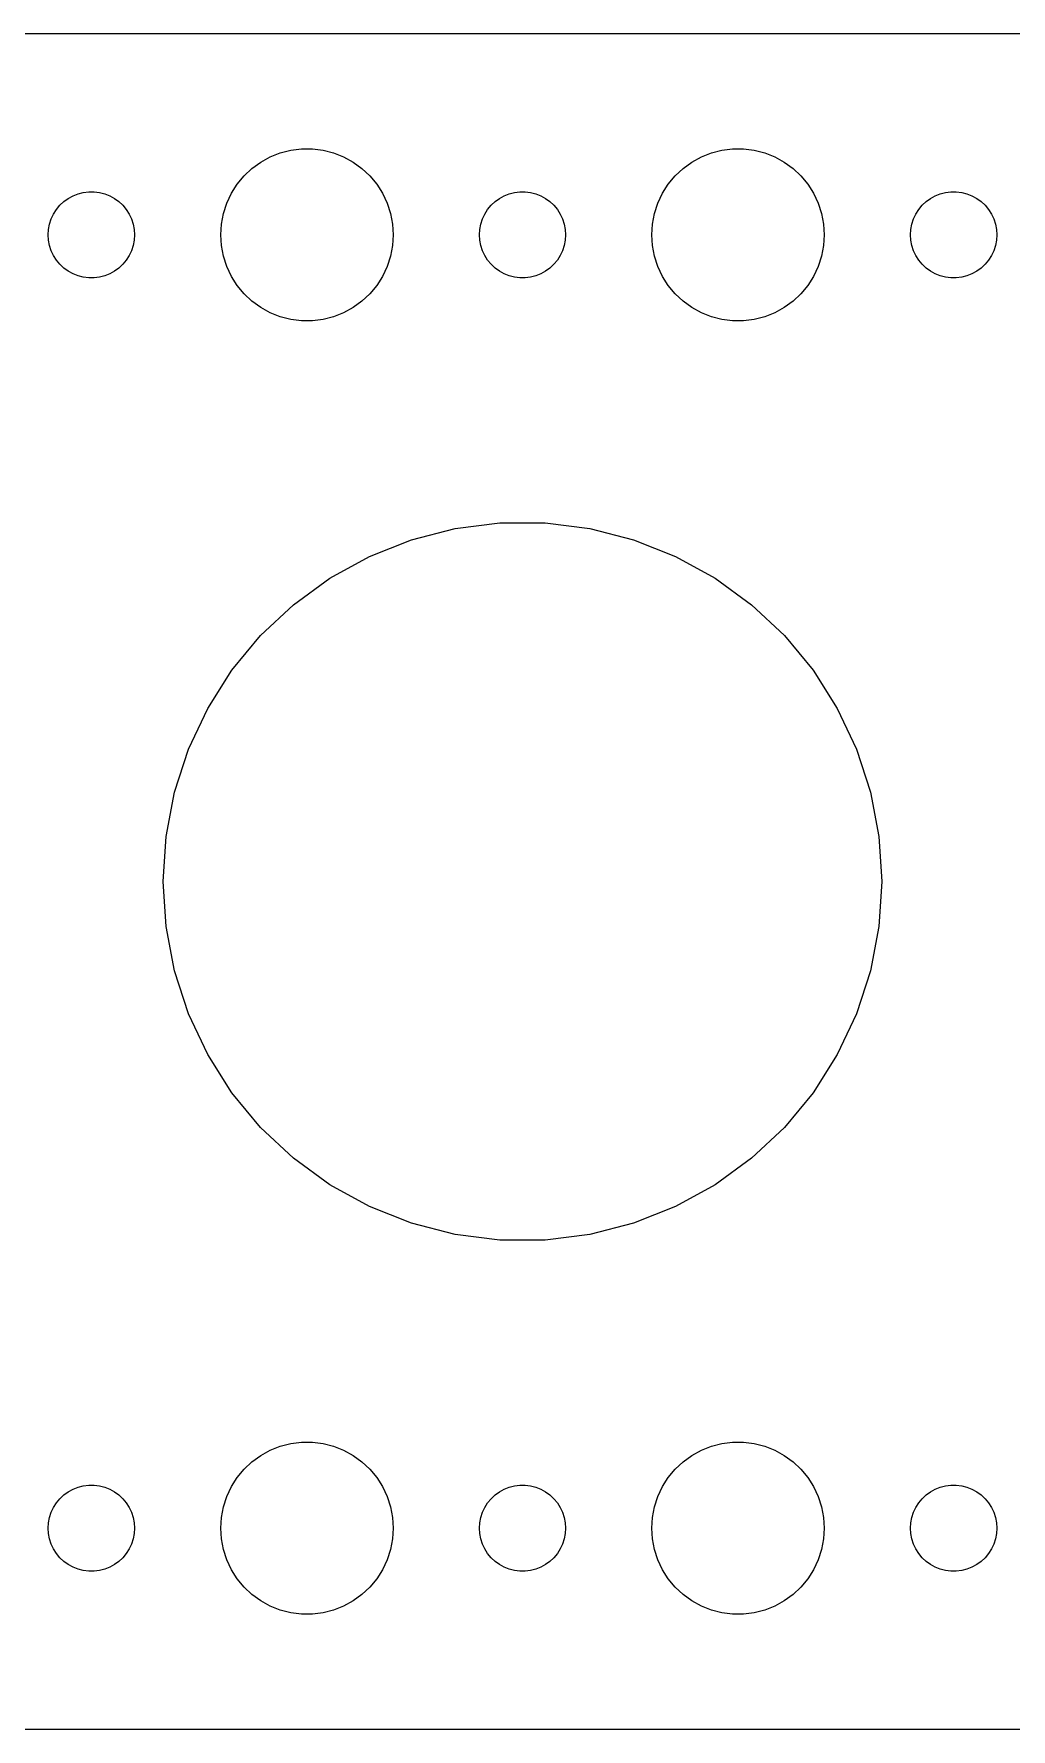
# Model space of a CAD drawing. Header units: metres. Extents: x -90 to 90, y -29 to 29.
# Drawn here: x -47 to -13, y -29.5 to 29.5 of the extents above; entities that cross this region are included whole.
import ezdxf

# ---------------------------------------------------------------- set-up
doc = ezdxf.new("R2010")
doc.units = ezdxf.units.M

msp = doc.modelspace()

# ---------------------------------------------------------------- linework, layer by layer
for p, q in [((84.8139, 29.4901), (-84.8139, 29.4901)), ((-38.427, 25.3532), (-38.0621, 25.4469)), ((-38.0621, 25.4469), (-37.6884, 25.4941)), ((-37.6884, 25.4941), (-37.3116, 25.4941)), ((-37.3116, 25.4941), (-36.9379, 25.4469)), ((-36.9379, 25.4469), (-36.5729, 25.3532)), ((-23.427, 25.3532), (-23.0621, 25.4469)), ((-23.0621, 25.4469), (-22.6884, 25.4941)), ((-22.6884, 25.4941), (-22.3116, 25.4941)), ((-22.3116, 25.4941), (-21.9379, 25.4469)), ((-21.9379, 25.4469), (-21.5729, 25.3532)), ((-39.6869, 24.5536), (-39.4123, 24.8115)), ((-39.4123, 24.8115), (-39.1075, 25.033)), ((-39.1075, 25.033), (-38.7773, 25.2145)), ((-38.7773, 25.2145), (-38.427, 25.3532)), ((-36.5729, 25.3532), (-36.2227, 25.2145)), ((-36.2227, 25.2145), (-35.8925, 25.033)), ((-35.8925, 25.033), (-35.5877, 24.8115)), ((-35.5877, 24.8115), (-35.3131, 24.5536)), ((-24.6869, 24.5536), (-24.4123, 24.8115)), ((-24.4123, 24.8115), (-24.1075, 25.033)), ((-24.1075, 25.033), (-23.7773, 25.2145)), ((-23.7773, 25.2145), (-23.427, 25.3532)), ((-21.5729, 25.3532), (-21.2227, 25.2145)), ((-21.2227, 25.2145), (-20.8925, 25.033)), ((-20.8925, 25.033), (-20.5877, 24.8115)), ((-20.5877, 24.8115), (-20.3131, 24.5536)), ((-40.1289, 23.9453), (-39.927, 24.2634)), ((-39.927, 24.2634), (-39.6869, 24.5536)), ((-35.3131, 24.5536), (-35.0729, 24.2634)), ((-35.0729, 24.2634), (-34.8711, 23.9453)), ((-25.1289, 23.9453), (-24.927, 24.2634)), ((-24.927, 24.2634), (-24.6869, 24.5536)), ((-20.3131, 24.5536), (-20.0729, 24.2634)), ((-20.0729, 24.2634), (-19.8711, 23.9453)), ((-46.0934, 23.5268), (-45.9561, 23.6558)), ((-45.9561, 23.6558), (-45.8037, 23.7665)), ((-45.8037, 23.7665), (-45.6387, 23.8572)), ((-45.6387, 23.8572), (-45.4635, 23.9266)), ((-45.4635, 23.9266), (-45.2811, 23.9734)), ((-45.2811, 23.9734), (-45.0942, 23.997)), ((-45.0942, 23.997), (-44.9058, 23.997)), ((-44.9058, 23.997), (-44.7189, 23.9734)), ((-44.7189, 23.9734), (-44.5365, 23.9266)), ((-44.5365, 23.9266), (-44.3613, 23.8572)), ((-44.3613, 23.8572), (-44.1963, 23.7665)), ((-44.1963, 23.7665), (-44.0439, 23.6558)), ((-44.0439, 23.6558), (-43.9065, 23.5268)), ((-40.4057, 23.2461), (-40.2893, 23.6044)), ((-40.2893, 23.6044), (-40.1289, 23.9453)), ((-34.8711, 23.9453), (-34.7107, 23.6044)), ((-34.7107, 23.6044), (-34.5942, 23.2461)), ((-31.0934, 23.5268), (-30.9561, 23.6558)), ((-30.9561, 23.6558), (-30.8037, 23.7665)), ((-30.8037, 23.7665), (-30.6387, 23.8572)), ((-30.6387, 23.8572), (-30.4635, 23.9266)), ((-30.4635, 23.9266), (-30.2811, 23.9734)), ((-30.2811, 23.9734), (-30.0942, 23.997)), ((-30.0942, 23.997), (-29.9058, 23.997)), ((-29.9058, 23.997), (-29.7189, 23.9734)), ((-29.7189, 23.9734), (-29.5365, 23.9266)), ((-29.5365, 23.9266), (-29.3613, 23.8572)), ((-29.3613, 23.8572), (-29.1963, 23.7665)), ((-29.1963, 23.7665), (-29.0439, 23.6558)), ((-29.0439, 23.6558), (-28.9065, 23.5268)), ((-25.4057, 23.2461), (-25.2893, 23.6044)), ((-25.2893, 23.6044), (-25.1289, 23.9453)), ((-19.8711, 23.9453), (-19.7107, 23.6044)), ((-19.7107, 23.6044), (-19.5942, 23.2461)), ((-16.0934, 23.5268), (-15.9561, 23.6558)), ((-15.9561, 23.6558), (-15.8037, 23.7665)), ((-15.8037, 23.7665), (-15.6387, 23.8572)), ((-15.6387, 23.8572), (-15.4635, 23.9266)), ((-15.4635, 23.9266), (-15.2811, 23.9734)), ((-15.2811, 23.9734), (-15.0942, 23.997)), ((-15.0942, 23.997), (-14.9058, 23.997)), ((-14.9058, 23.997), (-14.7189, 23.9734)), ((-14.7189, 23.9734), (-14.5365, 23.9266)), ((-14.5365, 23.9266), (-14.3613, 23.8572)), ((-14.3613, 23.8572), (-14.1963, 23.7665)), ((-14.1963, 23.7665), (-14.0439, 23.6558)), ((-14.0439, 23.6558), (-13.9065, 23.5268)), ((-46.4529, 22.873), (-46.3947, 23.0522)), ((-46.3947, 23.0522), (-46.3145, 23.2226)), ((-46.3145, 23.2226), (-46.2135, 23.3817)), ((-46.2135, 23.3817), (-46.0934, 23.5268)), ((-43.9065, 23.5268), (-43.7865, 23.3817)), ((-43.7865, 23.3817), (-43.6855, 23.2226)), ((-43.6855, 23.2226), (-43.6053, 23.0522)), ((-43.6053, 23.0522), (-43.5471, 22.873)), ((-40.4763, 22.876), (-40.4057, 23.2461)), ((-34.5942, 23.2461), (-34.5237, 22.876)), ((-31.4529, 22.873), (-31.3947, 23.0522)), ((-31.3947, 23.0522), (-31.3145, 23.2226)), ((-31.3145, 23.2226), (-31.2135, 23.3817)), ((-31.2135, 23.3817), (-31.0934, 23.5268)), ((-28.9065, 23.5268), (-28.7865, 23.3817)), ((-28.7865, 23.3817), (-28.6855, 23.2226)), ((-28.6855, 23.2226), (-28.6053, 23.0522)), ((-28.6053, 23.0522), (-28.5471, 22.873)), ((-25.4763, 22.876), (-25.4057, 23.2461)), ((-19.5942, 23.2461), (-19.5237, 22.876)), ((-16.4529, 22.873), (-16.3947, 23.0522)), ((-16.3947, 23.0522), (-16.3145, 23.2226)), ((-16.3145, 23.2226), (-16.2135, 23.3817)), ((-16.2135, 23.3817), (-16.0934, 23.5268)), ((-13.9065, 23.5268), (-13.7865, 23.3817)), ((-13.7865, 23.3817), (-13.6855, 23.2226)), ((-13.6855, 23.2226), (-13.6053, 23.0522)), ((-13.6053, 23.0522), (-13.5471, 22.873)), ((-46.5, 22.5), (-46.4882, 22.688)), ((-46.4882, 22.312), (-46.5, 22.5)), ((-46.4882, 22.688), (-46.4529, 22.873)), ((-43.5471, 22.873), (-43.5118, 22.688)), ((-43.5118, 22.688), (-43.5, 22.5)), ((-43.5, 22.5), (-43.5118, 22.312)), ((-40.5, 22.5), (-40.4763, 22.876)), ((-40.4763, 22.124), (-40.5, 22.5)), ((-34.5237, 22.876), (-34.5, 22.5)), ((-34.5, 22.5), (-34.5237, 22.124)), ((-31.5, 22.5), (-31.4882, 22.688)), ((-31.4882, 22.312), (-31.5, 22.5)), ((-31.4882, 22.688), (-31.4529, 22.873)), ((-28.5471, 22.873), (-28.5118, 22.688)), ((-28.5118, 22.688), (-28.5, 22.5)), ((-28.5, 22.5), (-28.5118, 22.312)), ((-25.5, 22.5), (-25.4763, 22.876)), ((-25.4763, 22.124), (-25.5, 22.5)), ((-19.5237, 22.876), (-19.5, 22.5)), ((-19.5, 22.5), (-19.5237, 22.124)), ((-16.5, 22.5), (-16.4882, 22.688)), ((-16.4882, 22.312), (-16.5, 22.5)), ((-16.4882, 22.688), (-16.4529, 22.873)), ((-13.5471, 22.873), (-13.5118, 22.688)), ((-13.5118, 22.688), (-13.5, 22.5)), ((-13.5, 22.5), (-13.5118, 22.312)), ((-46.4529, 22.127), (-46.4882, 22.312)), ((-46.3947, 21.9478), (-46.4529, 22.127)), ((-46.3145, 21.7774), (-46.3947, 21.9478)), ((-43.6053, 21.9478), (-43.6855, 21.7774)), ((-43.5471, 22.127), (-43.6053, 21.9478)), ((-43.5118, 22.312), (-43.5471, 22.127)), ((-40.4057, 21.7539), (-40.4763, 22.124)), ((-34.5237, 22.124), (-34.5942, 21.7539)), ((-31.4529, 22.127), (-31.4882, 22.312)), ((-31.3947, 21.9478), (-31.4529, 22.127)), ((-31.3145, 21.7774), (-31.3947, 21.9478)), ((-28.6053, 21.9478), (-28.6855, 21.7774)), ((-28.5471, 22.127), (-28.6053, 21.9478)), ((-28.5118, 22.312), (-28.5471, 22.127)), ((-25.4057, 21.7539), (-25.4763, 22.124)), ((-19.5237, 22.124), (-19.5942, 21.7539)), ((-16.4529, 22.127), (-16.4882, 22.312)), ((-16.3947, 21.9478), (-16.4529, 22.127)), ((-16.3145, 21.7774), (-16.3947, 21.9478)), ((-13.6053, 21.9478), (-13.6855, 21.7774)), ((-13.5471, 22.127), (-13.6053, 21.9478)), ((-13.5118, 22.312), (-13.5471, 22.127)), ((-46.2135, 21.6183), (-46.3145, 21.7774)), ((-46.0934, 21.4732), (-46.2135, 21.6183)), ((-45.9561, 21.3442), (-46.0934, 21.4732)), ((-45.8037, 21.2335), (-45.9561, 21.3442)), ((-45.6387, 21.1427), (-45.8037, 21.2335)), ((-44.1963, 21.2335), (-44.3613, 21.1427)), ((-44.0439, 21.3442), (-44.1963, 21.2335)), ((-43.9065, 21.4732), (-44.0439, 21.3442)), ((-43.7865, 21.6183), (-43.9065, 21.4732)), ((-43.6855, 21.7774), (-43.7865, 21.6183)), ((-40.2893, 21.3956), (-40.4057, 21.7539)), ((-40.1289, 21.0547), (-40.2893, 21.3956)), ((-34.7107, 21.3956), (-34.8711, 21.0547)), ((-34.5942, 21.7539), (-34.7107, 21.3956)), ((-31.2135, 21.6183), (-31.3145, 21.7774)), ((-31.0934, 21.4732), (-31.2135, 21.6183)), ((-30.9561, 21.3442), (-31.0934, 21.4732)), ((-30.8037, 21.2335), (-30.9561, 21.3442)), ((-30.6387, 21.1427), (-30.8037, 21.2335)), ((-29.1963, 21.2335), (-29.3613, 21.1427)), ((-29.0439, 21.3442), (-29.1963, 21.2335)), ((-28.9065, 21.4732), (-29.0439, 21.3442)), ((-28.7865, 21.6183), (-28.9065, 21.4732)), ((-28.6855, 21.7774), (-28.7865, 21.6183)), ((-25.2893, 21.3956), (-25.4057, 21.7539)), ((-25.1289, 21.0547), (-25.2893, 21.3956)), ((-19.7107, 21.3956), (-19.8711, 21.0547)), ((-19.5942, 21.7539), (-19.7107, 21.3956)), ((-16.2135, 21.6183), (-16.3145, 21.7774)), ((-16.0934, 21.4732), (-16.2135, 21.6183)), ((-15.9561, 21.3442), (-16.0934, 21.4732)), ((-15.8037, 21.2335), (-15.9561, 21.3442)), ((-15.6387, 21.1427), (-15.8037, 21.2335)), ((-14.1963, 21.2335), (-14.3613, 21.1427)), ((-14.0439, 21.3442), (-14.1963, 21.2335)), ((-13.9065, 21.4732), (-14.0439, 21.3442)), ((-13.7865, 21.6183), (-13.9065, 21.4732)), ((-13.6855, 21.7774), (-13.7865, 21.6183)), ((-45.4635, 21.0734), (-45.6387, 21.1427)), ((-45.2811, 21.0266), (-45.4635, 21.0734)), ((-45.0942, 21.003), (-45.2811, 21.0266)), ((-44.9058, 21.003), (-45.0942, 21.003)), ((-44.7189, 21.0266), (-44.9058, 21.003)), ((-44.5365, 21.0734), (-44.7189, 21.0266)), ((-44.3613, 21.1427), (-44.5365, 21.0734)), ((-39.927, 20.7366), (-40.1289, 21.0547)), ((-39.6869, 20.4464), (-39.927, 20.7366)), ((-35.0729, 20.7366), (-35.3131, 20.4464)), ((-34.8711, 21.0547), (-35.0729, 20.7366)), ((-30.4635, 21.0734), (-30.6387, 21.1427)), ((-30.2811, 21.0266), (-30.4635, 21.0734)), ((-30.0942, 21.003), (-30.2811, 21.0266)), ((-29.9058, 21.003), (-30.0942, 21.003)), ((-29.7189, 21.0266), (-29.9058, 21.003)), ((-29.5365, 21.0734), (-29.7189, 21.0266)), ((-29.3613, 21.1427), (-29.5365, 21.0734)), ((-24.927, 20.7366), (-25.1289, 21.0547)), ((-24.6869, 20.4464), (-24.927, 20.7366)), ((-20.0729, 20.7366), (-20.3131, 20.4464)), ((-19.8711, 21.0547), (-20.0729, 20.7366)), ((-15.4635, 21.0734), (-15.6387, 21.1427)), ((-15.2811, 21.0266), (-15.4635, 21.0734)), ((-15.0942, 21.003), (-15.2811, 21.0266)), ((-14.9058, 21.003), (-15.0942, 21.003)), ((-14.7189, 21.0266), (-14.9058, 21.003)), ((-14.5365, 21.0734), (-14.7189, 21.0266)), ((-14.3613, 21.1427), (-14.5365, 21.0734)), ((-39.4123, 20.1884), (-39.6869, 20.4464)), ((-39.1075, 19.967), (-39.4123, 20.1884)), ((-35.5877, 20.1884), (-35.8925, 19.967)), ((-35.3131, 20.4464), (-35.5877, 20.1884)), ((-24.4123, 20.1884), (-24.6869, 20.4464)), ((-24.1075, 19.967), (-24.4123, 20.1884)), ((-20.5877, 20.1884), (-20.8925, 19.967)), ((-20.3131, 20.4464), (-20.5877, 20.1884)), ((-38.7773, 19.7855), (-39.1075, 19.967)), ((-38.427, 19.6468), (-38.7773, 19.7855)), ((-38.0621, 19.5531), (-38.427, 19.6468)), ((-37.6884, 19.5059), (-38.0621, 19.5531)), ((-37.3116, 19.5059), (-37.6884, 19.5059)), ((-36.9379, 19.5531), (-37.3116, 19.5059)), ((-36.5729, 19.6468), (-36.9379, 19.5531)), ((-36.2227, 19.7855), (-36.5729, 19.6468)), ((-35.8925, 19.967), (-36.2227, 19.7855)), ((-23.7773, 19.7855), (-24.1075, 19.967)), ((-23.427, 19.6468), (-23.7773, 19.7855)), ((-23.0621, 19.5531), (-23.427, 19.6468)), ((-22.6884, 19.5059), (-23.0621, 19.5531)), ((-22.3116, 19.5059), (-22.6884, 19.5059)), ((-21.9379, 19.5531), (-22.3116, 19.5059)), ((-21.5729, 19.6468), (-21.9379, 19.5531)), ((-21.2227, 19.7855), (-21.5729, 19.6468)), ((-20.8925, 19.967), (-21.2227, 19.7855)), ((-32.3423, 12.2786), (-30.7849, 12.4753)), ((-30.7849, 12.4753), (-29.2151, 12.4753)), ((-29.2151, 12.4753), (-27.6577, 12.2786)), ((-35.3222, 11.3103), (-33.8627, 11.8882)), ((-33.8627, 11.8882), (-32.3423, 12.2786)), ((-27.6577, 12.2786), (-26.1373, 11.8882)), ((-26.1373, 11.8882), (-24.6777, 11.3103)), ((-36.6978, 10.5541), (-35.3222, 11.3103)), ((-24.6777, 11.3103), (-23.3022, 10.5541)), ((-37.9678, 9.63141), (-36.6978, 10.5541)), ((-23.3022, 10.5541), (-22.0322, 9.63141)), ((-39.1121, 8.55682), (-37.9678, 9.63141)), ((-22.0322, 9.63141), (-20.8879, 8.55682)), ((-40.1127, 7.34731), (-39.1121, 8.55682)), ((-20.8879, 8.55682), (-19.8873, 7.34731)), ((-40.9538, 6.02191), (-40.1127, 7.34731)), ((-19.8873, 7.34731), (-19.0462, 6.02191)), ((-41.6222, 4.60155), (-40.9538, 6.02191)), ((-19.0462, 6.02191), (-18.3778, 4.60155)), ((-42.1073, 3.10861), (-41.6222, 4.60155)), ((-18.3778, 4.60155), (-17.8927, 3.10861)), ((-42.4014, 1.56665), (-42.1073, 3.10861)), ((-17.8927, 3.10861), (-17.5986, 1.56665)), ((-42.5, 0), (-42.4014, 1.56665)), ((-17.5986, 1.56665), (-17.5, 0)), ((-42.4014, -1.56665), (-42.5, 0)), ((-17.5, 0), (-17.5986, -1.56665)), ((-42.1073, -3.10861), (-42.4014, -1.56665)), ((-17.5986, -1.56665), (-17.8927, -3.10861)), ((-41.6222, -4.60155), (-42.1073, -3.10861)), ((-17.8927, -3.10861), (-18.3778, -4.60155)), ((-40.9538, -6.02191), (-41.6222, -4.60155)), ((-18.3778, -4.60155), (-19.0462, -6.02191)), ((-40.1127, -7.34731), (-40.9538, -6.02191)), ((-19.0462, -6.02191), (-19.8873, -7.34731)), ((-39.1121, -8.55682), (-40.1127, -7.34731)), ((-19.8873, -7.34731), (-20.8879, -8.55682)), ((-37.9678, -9.63141), (-39.1121, -8.55682)), ((-20.8879, -8.55682), (-22.0322, -9.63141)), ((-36.6978, -10.5541), (-37.9678, -9.63141)), ((-22.0322, -9.63141), (-23.3022, -10.5541)), ((-35.3222, -11.3103), (-36.6978, -10.5541)), ((-23.3022, -10.5541), (-24.6777, -11.3103)), ((-33.8627, -11.8882), (-35.3222, -11.3103)), ((-24.6777, -11.3103), (-26.1373, -11.8882)), ((-32.3423, -12.2786), (-33.8627, -11.8882)), ((-30.7849, -12.4753), (-32.3423, -12.2786)), ((-27.6577, -12.2786), (-29.2151, -12.4753)), ((-26.1373, -11.8882), (-27.6577, -12.2786)), ((-29.2151, -12.4753), (-30.7849, -12.4753)), ((-39.4123, -20.1884), (-39.1075, -19.967)), ((-39.1075, -19.967), (-38.7773, -19.7855)), ((-38.7773, -19.7855), (-38.427, -19.6468)), ((-38.427, -19.6468), (-38.0621, -19.5531)), ((-38.0621, -19.5531), (-37.6884, -19.5059)), ((-37.6884, -19.5059), (-37.3116, -19.5059)), ((-37.3116, -19.5059), (-36.9379, -19.5531)), ((-36.9379, -19.5531), (-36.5729, -19.6468)), ((-36.5729, -19.6468), (-36.2227, -19.7855)), ((-36.2227, -19.7855), (-35.8925, -19.967)), ((-35.8925, -19.967), (-35.5877, -20.1884)), ((-24.4123, -20.1884), (-24.1075, -19.967)), ((-24.1075, -19.967), (-23.7773, -19.7855)), ((-23.7773, -19.7855), (-23.427, -19.6468)), ((-23.427, -19.6468), (-23.0621, -19.5531)), ((-23.0621, -19.5531), (-22.6884, -19.5059)), ((-22.6884, -19.5059), (-22.3116, -19.5059)), ((-22.3116, -19.5059), (-21.9379, -19.5531)), ((-21.9379, -19.5531), (-21.5729, -19.6468)), ((-21.5729, -19.6468), (-21.2227, -19.7855)), ((-21.2227, -19.7855), (-20.8925, -19.967)), ((-20.8925, -19.967), (-20.5877, -20.1884)), ((-39.927, -20.7366), (-39.6869, -20.4464)), ((-39.6869, -20.4464), (-39.4123, -20.1884)), ((-35.5877, -20.1884), (-35.3131, -20.4464)), ((-35.3131, -20.4464), (-35.0729, -20.7366)), ((-24.927, -20.7366), (-24.6869, -20.4464)), ((-24.6869, -20.4464), (-24.4123, -20.1884)), ((-20.5877, -20.1884), (-20.3131, -20.4464)), ((-20.3131, -20.4464), (-20.0729, -20.7366)), ((-45.8037, -21.2335), (-45.6387, -21.1427)), ((-45.6387, -21.1427), (-45.4635, -21.0734)), ((-45.4635, -21.0734), (-45.2811, -21.0266)), ((-45.2811, -21.0266), (-45.0942, -21.003)), ((-45.0942, -21.003), (-44.9058, -21.003)), ((-44.9058, -21.003), (-44.7189, -21.0266)), ((-44.7189, -21.0266), (-44.5365, -21.0734)), ((-44.5365, -21.0734), (-44.3613, -21.1427)), ((-44.3613, -21.1427), (-44.1963, -21.2335)), ((-40.2893, -21.3956), (-40.1289, -21.0547)), ((-40.1289, -21.0547), (-39.927, -20.7366)), ((-35.0729, -20.7366), (-34.8711, -21.0547)), ((-34.8711, -21.0547), (-34.7107, -21.3956)), ((-30.8037, -21.2335), (-30.6387, -21.1427)), ((-30.6387, -21.1427), (-30.4635, -21.0734)), ((-30.4635, -21.0734), (-30.2811, -21.0266)), ((-30.2811, -21.0266), (-30.0942, -21.003)), ((-30.0942, -21.003), (-29.9058, -21.003)), ((-29.9058, -21.003), (-29.7189, -21.0266)), ((-29.7189, -21.0266), (-29.5365, -21.0734)), ((-29.5365, -21.0734), (-29.3613, -21.1427)), ((-29.3613, -21.1427), (-29.1963, -21.2335)), ((-25.2893, -21.3956), (-25.1289, -21.0547)), ((-25.1289, -21.0547), (-24.927, -20.7366)), ((-20.0729, -20.7366), (-19.8711, -21.0547)), ((-19.8711, -21.0547), (-19.7107, -21.3956)), ((-15.8037, -21.2335), (-15.6387, -21.1427)), ((-15.6387, -21.1427), (-15.4635, -21.0734)), ((-15.4635, -21.0734), (-15.2811, -21.0266)), ((-15.2811, -21.0266), (-15.0942, -21.003)), ((-15.0942, -21.003), (-14.9058, -21.003)), ((-14.9058, -21.003), (-14.7189, -21.0266)), ((-14.7189, -21.0266), (-14.5365, -21.0734)), ((-14.5365, -21.0734), (-14.3613, -21.1427)), ((-14.3613, -21.1427), (-14.1963, -21.2335)), ((-46.3947, -21.9478), (-46.3145, -21.7774)), ((-46.3145, -21.7774), (-46.2135, -21.6183)), ((-46.2135, -21.6183), (-46.0934, -21.4732)), ((-46.0934, -21.4732), (-45.9561, -21.3442)), ((-45.9561, -21.3442), (-45.8037, -21.2335)), ((-44.1963, -21.2335), (-44.0439, -21.3442)), ((-44.0439, -21.3442), (-43.9065, -21.4732)), ((-43.9065, -21.4732), (-43.7865, -21.6183)), ((-43.7865, -21.6183), (-43.6855, -21.7774)), ((-43.6855, -21.7774), (-43.6053, -21.9478)), ((-40.4763, -22.124), (-40.4057, -21.7539)), ((-40.4057, -21.7539), (-40.2893, -21.3956)), ((-34.7107, -21.3956), (-34.5942, -21.7539)), ((-34.5942, -21.7539), (-34.5237, -22.124)), ((-31.3947, -21.9478), (-31.3145, -21.7774)), ((-31.3145, -21.7774), (-31.2135, -21.6183)), ((-31.2135, -21.6183), (-31.0934, -21.4732)), ((-31.0934, -21.4732), (-30.9561, -21.3442)), ((-30.9561, -21.3442), (-30.8037, -21.2335)), ((-29.1963, -21.2335), (-29.0439, -21.3442)), ((-29.0439, -21.3442), (-28.9065, -21.4732)), ((-28.9065, -21.4732), (-28.7865, -21.6183)), ((-28.7865, -21.6183), (-28.6855, -21.7774)), ((-28.6855, -21.7774), (-28.6053, -21.9478)), ((-25.4763, -22.124), (-25.4057, -21.7539)), ((-25.4057, -21.7539), (-25.2893, -21.3956)), ((-19.7107, -21.3956), (-19.5942, -21.7539)), ((-19.5942, -21.7539), (-19.5237, -22.124)), ((-16.3947, -21.9478), (-16.3145, -21.7774)), ((-16.3145, -21.7774), (-16.2135, -21.6183)), ((-16.2135, -21.6183), (-16.0934, -21.4732)), ((-16.0934, -21.4732), (-15.9561, -21.3442)), ((-15.9561, -21.3442), (-15.8037, -21.2335)), ((-14.1963, -21.2335), (-14.0439, -21.3442)), ((-14.0439, -21.3442), (-13.9065, -21.4732)), ((-13.9065, -21.4732), (-13.7865, -21.6183)), ((-13.7865, -21.6183), (-13.6855, -21.7774)), ((-13.6855, -21.7774), (-13.6053, -21.9478)), ((-46.5, -22.5), (-46.4882, -22.312)), ((-46.4882, -22.312), (-46.4529, -22.127)), ((-46.4529, -22.127), (-46.3947, -21.9478)), ((-43.6053, -21.9478), (-43.5471, -22.127)), ((-43.5471, -22.127), (-43.5118, -22.312)), ((-43.5118, -22.312), (-43.5, -22.5)), ((-40.5, -22.5), (-40.4763, -22.124)), ((-34.5237, -22.124), (-34.5, -22.5)), ((-31.5, -22.5), (-31.4882, -22.312)), ((-31.4882, -22.312), (-31.4529, -22.127)), ((-31.4529, -22.127), (-31.3947, -21.9478)), ((-28.6053, -21.9478), (-28.5471, -22.127)), ((-28.5471, -22.127), (-28.5118, -22.312)), ((-28.5118, -22.312), (-28.5, -22.5)), ((-25.5, -22.5), (-25.4763, -22.124)), ((-19.5237, -22.124), (-19.5, -22.5)), ((-16.5, -22.5), (-16.4882, -22.312)), ((-16.4882, -22.312), (-16.4529, -22.127)), ((-16.4529, -22.127), (-16.3947, -21.9478)), ((-13.6053, -21.9478), (-13.5471, -22.127)), ((-13.5471, -22.127), (-13.5118, -22.312)), ((-13.5118, -22.312), (-13.5, -22.5)), ((-46.4882, -22.688), (-46.5, -22.5)), ((-46.4529, -22.873), (-46.4882, -22.688)), ((-46.3947, -23.0522), (-46.4529, -22.873)), ((-43.5471, -22.873), (-43.6053, -23.0522)), ((-43.5118, -22.688), (-43.5471, -22.873)), ((-43.5, -22.5), (-43.5118, -22.688)), ((-40.4763, -22.876), (-40.5, -22.5)), ((-40.4057, -23.2461), (-40.4763, -22.876)), ((-34.5237, -22.876), (-34.5942, -23.2461)), ((-34.5, -22.5), (-34.5237, -22.876)), ((-31.4882, -22.688), (-31.5, -22.5)), ((-31.4529, -22.873), (-31.4882, -22.688)), ((-31.3947, -23.0522), (-31.4529, -22.873)), ((-28.5471, -22.873), (-28.6053, -23.0522)), ((-28.5118, -22.688), (-28.5471, -22.873)), ((-28.5, -22.5), (-28.5118, -22.688)), ((-25.4763, -22.876), (-25.5, -22.5)), ((-25.4057, -23.2461), (-25.4763, -22.876)), ((-19.5237, -22.876), (-19.5942, -23.2461)), ((-19.5, -22.5), (-19.5237, -22.876)), ((-16.4882, -22.688), (-16.5, -22.5)), ((-16.4529, -22.873), (-16.4882, -22.688)), ((-16.3947, -23.0522), (-16.4529, -22.873)), ((-13.5471, -22.873), (-13.6053, -23.0522)), ((-13.5118, -22.688), (-13.5471, -22.873)), ((-13.5, -22.5), (-13.5118, -22.688)), ((-46.3145, -23.2226), (-46.3947, -23.0522)), ((-46.2135, -23.3817), (-46.3145, -23.2226)), ((-46.0934, -23.5268), (-46.2135, -23.3817)), ((-45.9561, -23.6558), (-46.0934, -23.5268)), ((-43.9065, -23.5268), (-44.0439, -23.6558)), ((-43.7865, -23.3817), (-43.9065, -23.5268)), ((-43.6855, -23.2226), (-43.7865, -23.3817)), ((-43.6053, -23.0522), (-43.6855, -23.2226)), ((-40.2893, -23.6044), (-40.4057, -23.2461)), ((-34.5942, -23.2461), (-34.7107, -23.6044)), ((-31.3145, -23.2226), (-31.3947, -23.0522)), ((-31.2135, -23.3817), (-31.3145, -23.2226)), ((-31.0934, -23.5268), (-31.2135, -23.3817)), ((-30.9561, -23.6558), (-31.0934, -23.5268)), ((-28.9065, -23.5268), (-29.0439, -23.6558)), ((-28.7865, -23.3817), (-28.9065, -23.5268)), ((-28.6855, -23.2226), (-28.7865, -23.3817)), ((-28.6053, -23.0522), (-28.6855, -23.2226)), ((-25.2893, -23.6044), (-25.4057, -23.2461)), ((-19.5942, -23.2461), (-19.7107, -23.6044)), ((-16.3145, -23.2226), (-16.3947, -23.0522)), ((-16.2135, -23.3817), (-16.3145, -23.2226)), ((-16.0934, -23.5268), (-16.2135, -23.3817)), ((-15.9561, -23.6558), (-16.0934, -23.5268)), ((-13.9065, -23.5268), (-14.0439, -23.6558)), ((-13.7865, -23.3817), (-13.9065, -23.5268)), ((-13.6855, -23.2226), (-13.7865, -23.3817)), ((-13.6053, -23.0522), (-13.6855, -23.2226)), ((-45.8037, -23.7665), (-45.9561, -23.6558)), ((-45.6387, -23.8572), (-45.8037, -23.7665)), ((-45.4635, -23.9266), (-45.6387, -23.8572)), ((-45.2811, -23.9734), (-45.4635, -23.9266)), ((-45.0942, -23.997), (-45.2811, -23.9734)), ((-44.9058, -23.997), (-45.0942, -23.997)), ((-44.7189, -23.9734), (-44.9058, -23.997)), ((-44.5365, -23.9266), (-44.7189, -23.9734)), ((-44.3613, -23.8572), (-44.5365, -23.9266)), ((-44.1963, -23.7665), (-44.3613, -23.8572)), ((-44.0439, -23.6558), (-44.1963, -23.7665)), ((-40.1289, -23.9453), (-40.2893, -23.6044)), ((-39.927, -24.2634), (-40.1289, -23.9453)), ((-34.8711, -23.9453), (-35.0729, -24.2634)), ((-34.7107, -23.6044), (-34.8711, -23.9453)), ((-30.8037, -23.7665), (-30.9561, -23.6558)), ((-30.6387, -23.8572), (-30.8037, -23.7665)), ((-30.4635, -23.9266), (-30.6387, -23.8572)), ((-30.2811, -23.9734), (-30.4635, -23.9266)), ((-30.0942, -23.997), (-30.2811, -23.9734)), ((-29.9058, -23.997), (-30.0942, -23.997)), ((-29.7189, -23.9734), (-29.9058, -23.997)), ((-29.5365, -23.9266), (-29.7189, -23.9734)), ((-29.3613, -23.8572), (-29.5365, -23.9266)), ((-29.1963, -23.7665), (-29.3613, -23.8572)), ((-29.0439, -23.6558), (-29.1963, -23.7665)), ((-25.1289, -23.9453), (-25.2893, -23.6044)), ((-24.927, -24.2634), (-25.1289, -23.9453)), ((-19.8711, -23.9453), (-20.0729, -24.2634)), ((-19.7107, -23.6044), (-19.8711, -23.9453)), ((-15.8037, -23.7665), (-15.9561, -23.6558)), ((-15.6387, -23.8572), (-15.8037, -23.7665)), ((-15.4635, -23.9266), (-15.6387, -23.8572)), ((-15.2811, -23.9734), (-15.4635, -23.9266)), ((-15.0942, -23.997), (-15.2811, -23.9734)), ((-14.9058, -23.997), (-15.0942, -23.997)), ((-14.7189, -23.9734), (-14.9058, -23.997)), ((-14.5365, -23.9266), (-14.7189, -23.9734)), ((-14.3613, -23.8572), (-14.5365, -23.9266)), ((-14.1963, -23.7665), (-14.3613, -23.8572)), ((-14.0439, -23.6558), (-14.1963, -23.7665)), ((-39.6869, -24.5536), (-39.927, -24.2634)), ((-39.4123, -24.8115), (-39.6869, -24.5536)), ((-35.3131, -24.5536), (-35.5877, -24.8115)), ((-35.0729, -24.2634), (-35.3131, -24.5536)), ((-24.6869, -24.5536), (-24.927, -24.2634)), ((-24.4123, -24.8115), (-24.6869, -24.5536)), ((-20.3131, -24.5536), (-20.5877, -24.8115)), ((-20.0729, -24.2634), (-20.3131, -24.5536)), ((-39.1075, -25.033), (-39.4123, -24.8115)), ((-38.7773, -25.2145), (-39.1075, -25.033)), ((-38.427, -25.3532), (-38.7773, -25.2145)), ((-38.0621, -25.4469), (-38.427, -25.3532)), ((-36.5729, -25.3532), (-36.9379, -25.4469)), ((-36.2227, -25.2145), (-36.5729, -25.3532)), ((-35.8925, -25.033), (-36.2227, -25.2145)), ((-35.5877, -24.8115), (-35.8925, -25.033)), ((-24.1075, -25.033), (-24.4123, -24.8115)), ((-23.7773, -25.2145), (-24.1075, -25.033)), ((-23.427, -25.3532), (-23.7773, -25.2145)), ((-23.0621, -25.4469), (-23.427, -25.3532)), ((-21.5729, -25.3532), (-21.9379, -25.4469)), ((-21.2227, -25.2145), (-21.5729, -25.3532)), ((-20.8925, -25.033), (-21.2227, -25.2145)), ((-20.5877, -24.8115), (-20.8925, -25.033)), ((-37.6884, -25.4941), (-38.0621, -25.4469)), ((-37.3116, -25.4941), (-37.6884, -25.4941)), ((-36.9379, -25.4469), (-37.3116, -25.4941)), ((-22.6884, -25.4941), (-23.0621, -25.4469)), ((-22.3116, -25.4941), (-22.6884, -25.4941)), ((-21.9379, -25.4469), (-22.3116, -25.4941)), ((-84.8139, -29.4901), (84.8139, -29.4901))]:
    msp.add_line(p, q)

doc.saveas('drawing.dxf')
